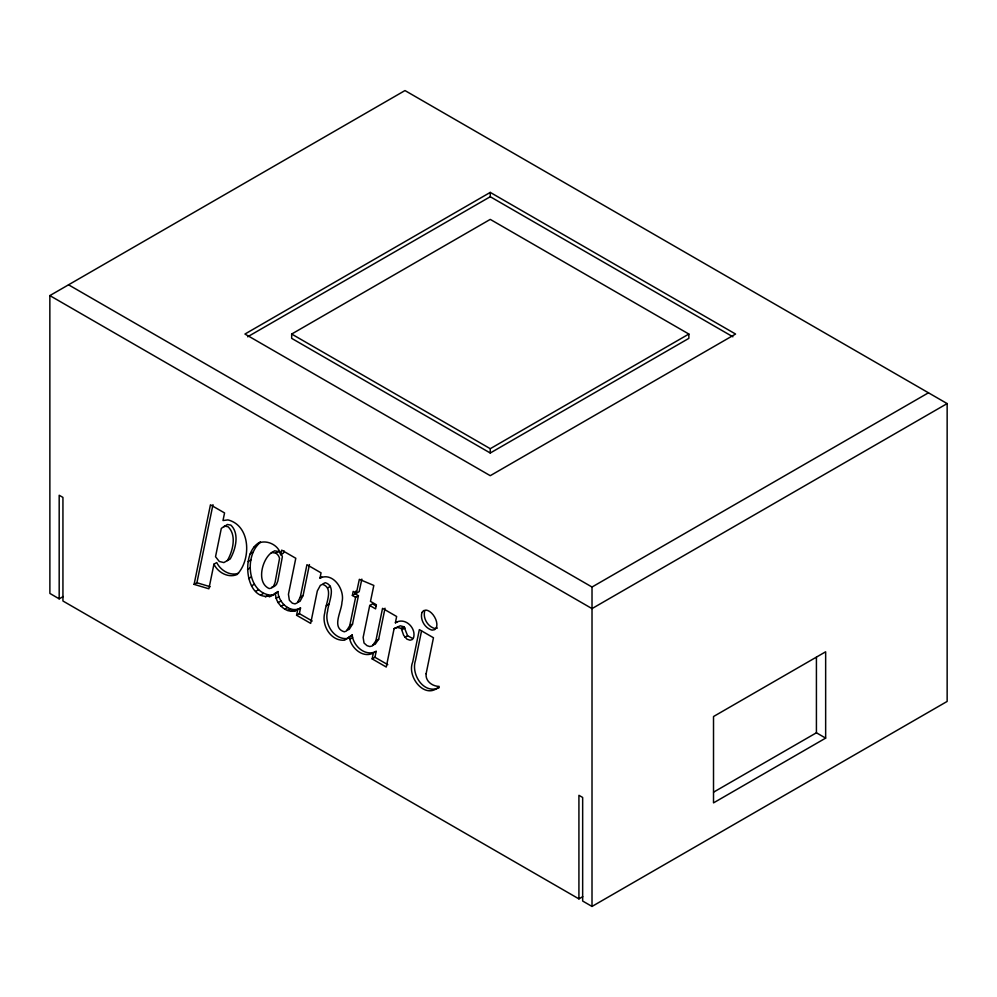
<?xml version="1.0" encoding="UTF-8"?>
<svg xmlns="http://www.w3.org/2000/svg" width="997" height="997" viewBox="0 0 997 997"><rect width="100%" height="100%" fill="white"/><g stroke="black" fill="none" stroke-linecap="round" stroke-linejoin="round"><path stroke-width="1.5" d="M63.222 596.518L59.184 598.848L59.184 495.247L62.936 497.416L62.936 601.004L578.921 898.883L582.747 896.677M578.921 898.883L578.921 795.307L582.659 797.463L582.659 901.039L592.006 906.435L947.15 701.427L947.15 403.586L404.981 90.565L49.85 295.598L49.887 593.427L59.184 598.848M928.456 392.793L592.019 587.034L592.006 906.435M269.315 596.891L274.25 594.299C246.06 607.485 238.532 551.902 260.454 541.969M272.119 595.271C247.48 594.287 243.754 555.827 260.404 542.306M424.71 610.937C422.716 618.115 427.701 626.652 434.891 628.521L437.384 628.073M372.155 658.892L374.959 657.272L376.181 651.353L373.377 652.973L372.155 658.892L386.263 667.03L394.102 628.609L397.454 627.425L401.23 628.409L403.66 635.338L406.913 639.152L410.029 640.199L412.247 639.576L413.568 637.719C416.41 627.736 404.857 616.744 395.398 622.789L396.632 616.495L382.536 608.344L375.881 640.784L372.355 645.919L369.837 646.542L367.046 645.67L364.03 643.015L363.145 637.432L369.725 605.478L372.529 603.858L376.056 605.889M355.617 597.328L352.365 595.458L355.169 593.838L358.422 595.707L355.617 597.328L349.735 625.68L346.433 631.014L344.289 631.811C331.104 627.749 341.784 611.248 341.959 602.126C345.249 590.099 333.185 571.692 320 578.098L321.046 572.851L306.939 564.701L300.296 597.141L297.243 602.886L295.012 603.895L292.358 603.21L289.354 600.256L288.445 594.299L295.797 558.27L281.702 550.132L280.643 554.706L283.447 553.098L283.971 550.805M352.365 595.458L353.175 591.395L356.378 593.252L359.182 591.632L361.849 579.107M355.169 593.838L355.705 591.134M213.944 564.177L208.884 588.803L194.103 584.367L210.454 504.806L224.562 512.944L222.992 520.534L227.914 519.898C250.97 525.618 251.294 560.152 236.999 574.559C228.188 578.285 217.795 572.365 213.944 564.177L216.748 562.557C220.399 570.272 230.07 576.328 238.532 573.225M194.103 584.367L196.907 582.747L212.959 504.681M297.816 602.275L300.047 601.266L303.1 595.521L309.444 564.564M372.641 644.922L375.159 644.299L378.686 639.164L385.029 608.207M421.544 630.927L415.5 660.413C410.702 674.234 423.737 694.822 439.154 687.706M296.57 615.249L297.729 609.603L300.533 607.983L299.374 613.629L296.57 615.249L310.678 623.387L317.32 590.959L320.373 585.351L322.48 584.329C334.269 587.918 325.371 604.469 324.798 612.744C321.196 625.194 330.879 641.495 344.638 640.161L352.228 634.977C352.988 645.782 365.438 657.11 376.181 651.353M347.093 630.191L349.237 629.394L352.539 624.06L358.422 595.707M356.378 593.252L359.344 579.332L373.825 585.438L370.485 601.39L376.368 604.78L375.595 608.868L369.725 605.478M323.178 583.731L325.284 582.709C337.073 586.298 328.175 602.849 327.602 611.136C323.988 623.574 333.683 639.875 347.442 638.541L352.228 634.977M227.378 560.588C232.812 551.154 236.937 535.19 228.051 526.728L224.537 526.104L221.309 528.41L215.526 556.7L219.253 561.448L223.851 562.582L230.182 558.968C235.616 549.534 239.741 533.569 230.855 525.107L227.341 524.484L224.113 526.79M272.517 595.433L277.951 591.545C278.188 602.076 290.052 613.94 300.533 607.983M275.322 593.813L277.951 591.545M271.259 552.986L274.624 550.818L278.524 551.515A5.272 3.041 60 0 1 280.481 553.123M490.262 192.409L244.938 334.045L490.262 475.681L735.587 334.045L490.262 192.409L490.262 196.721L247.642 336.799M291.672 334.045L490.262 219.39L688.865 334.045L688.865 338.357L490.262 453.012L291.672 338.357L291.672 334.045L490.262 448.7L688.865 334.045M253.699 547.415L256.503 545.795M250.235 553.883L253.039 552.263M248.178 561.535L250.982 559.915M247.518 569.424L250.322 567.804M275.72 553.136A5.272 3.041 60 0 1 279.546 558.407L275.047 582.56L273.639 586.111L271.583 588.043L269.24 588.566C255.992 582.796 262.037 559.08 271.82 552.438L275.72 553.136L278.524 551.515M248.614 578.559L251.418 576.939M251.531 585.875L254.335 584.254M255.693 591.371L258.497 589.75M260.566 595.122L263.37 593.502M265.376 596.991L268.181 595.371M297.729 609.603C289.155 614.825 278.674 606.662 276.157 598.25L278.961 596.642M320 578.098L321.869 577.014M278.138 602.649L280.942 601.029M281.029 606.276L283.821 604.668M300.296 597.141L303.1 595.521M284.756 609.092L287.56 607.472M287.622 610.476L290.426 608.855M327.627 587.918L330.431 586.298M290.925 611.323L293.729 609.715M294.464 611.161L297.268 609.541M326.306 605.752L329.11 604.132M349.735 625.68L352.539 624.06M373.377 652.973C363.506 658.394 352.103 648.873 349.785 639.239L352.589 637.619M395.398 622.789L397.267 621.704M394.102 628.609L400.258 625.804L404.034 626.801L407.599 635.75L412.833 638.578M375.881 640.784L378.686 639.164M401.23 628.409L404.034 626.801M402.252 629.556L405.056 627.936M404.794 637.37L407.599 635.75M947.15 403.586L592.006 608.606L49.85 295.598M713.615 792.141L816.418 732.783L825.653 738.116L825.653 651.789L713.516 716.531L713.516 802.872L825.653 738.116M272.044 586.946L274.387 586.423L276.443 584.491L277.851 580.952L282.35 556.787A5.272 3.041 60 0 0 281.702 554.98M258.584 543.053C267.196 539.414 279.098 545.371 280.643 554.706M196.907 582.747L210.205 586.747M490.262 196.721L732.882 336.787M68.544 284.806L592.019 587.034M299.374 613.629L312.198 621.031M374.959 657.272L387.783 664.675M275.147 593.165L276.157 598.25M349.424 636.597L349.785 639.239M816.418 657.247L816.418 732.783M490.262 448.7L490.262 453.012M426.118 673.785C425.233 681.15 432.374 686.385 439.178 686.41C425.407 700.642 406.44 676.888 412.708 662.033L419.351 629.606L433.458 637.744L426.118 673.785M421.905 612.557C419.911 619.735 424.896 628.26 432.087 630.141L434.58 629.693L436.275 627.861A10.942 6.318 60 0 0 434.58 616.993A10.942 6.318 60 0 0 426.018 610.102L423.551 610.638L421.905 612.557"/></g></svg>
